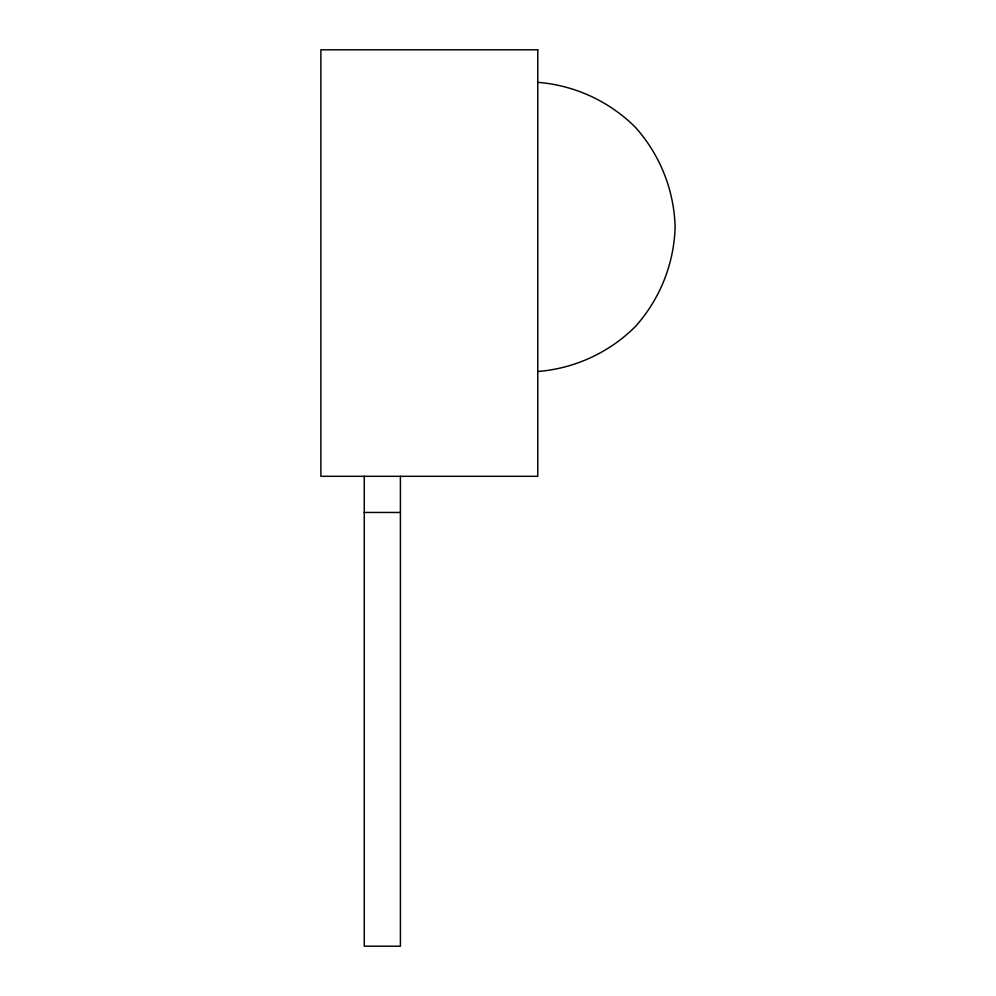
<?xml version="1.0" encoding="UTF-8"?>
<svg xmlns="http://www.w3.org/2000/svg" width="996" height="996" viewBox="0 0 996 996"><rect width="100%" height="100%" fill="white"/><g stroke="black" fill="none" stroke-linecap="round" stroke-linejoin="round"><path stroke-width="1.49" d="M537.765 371.496C574.592 368.57 609.116 352.684 635.299 326.626C659.987 299.136 674.08 263.84 675.114 226.914C674.08 189.987 659.987 154.679 635.299 127.202C609.116 101.144 574.592 85.258 537.765 82.332M364.262 512.454L400.404 512.454M400.404 476.312L400.404 946.2L364.262 946.2L364.262 476.312M537.765 49.8L320.886 49.8L320.886 476.312L537.765 476.312L537.765 49.8"/></g></svg>
